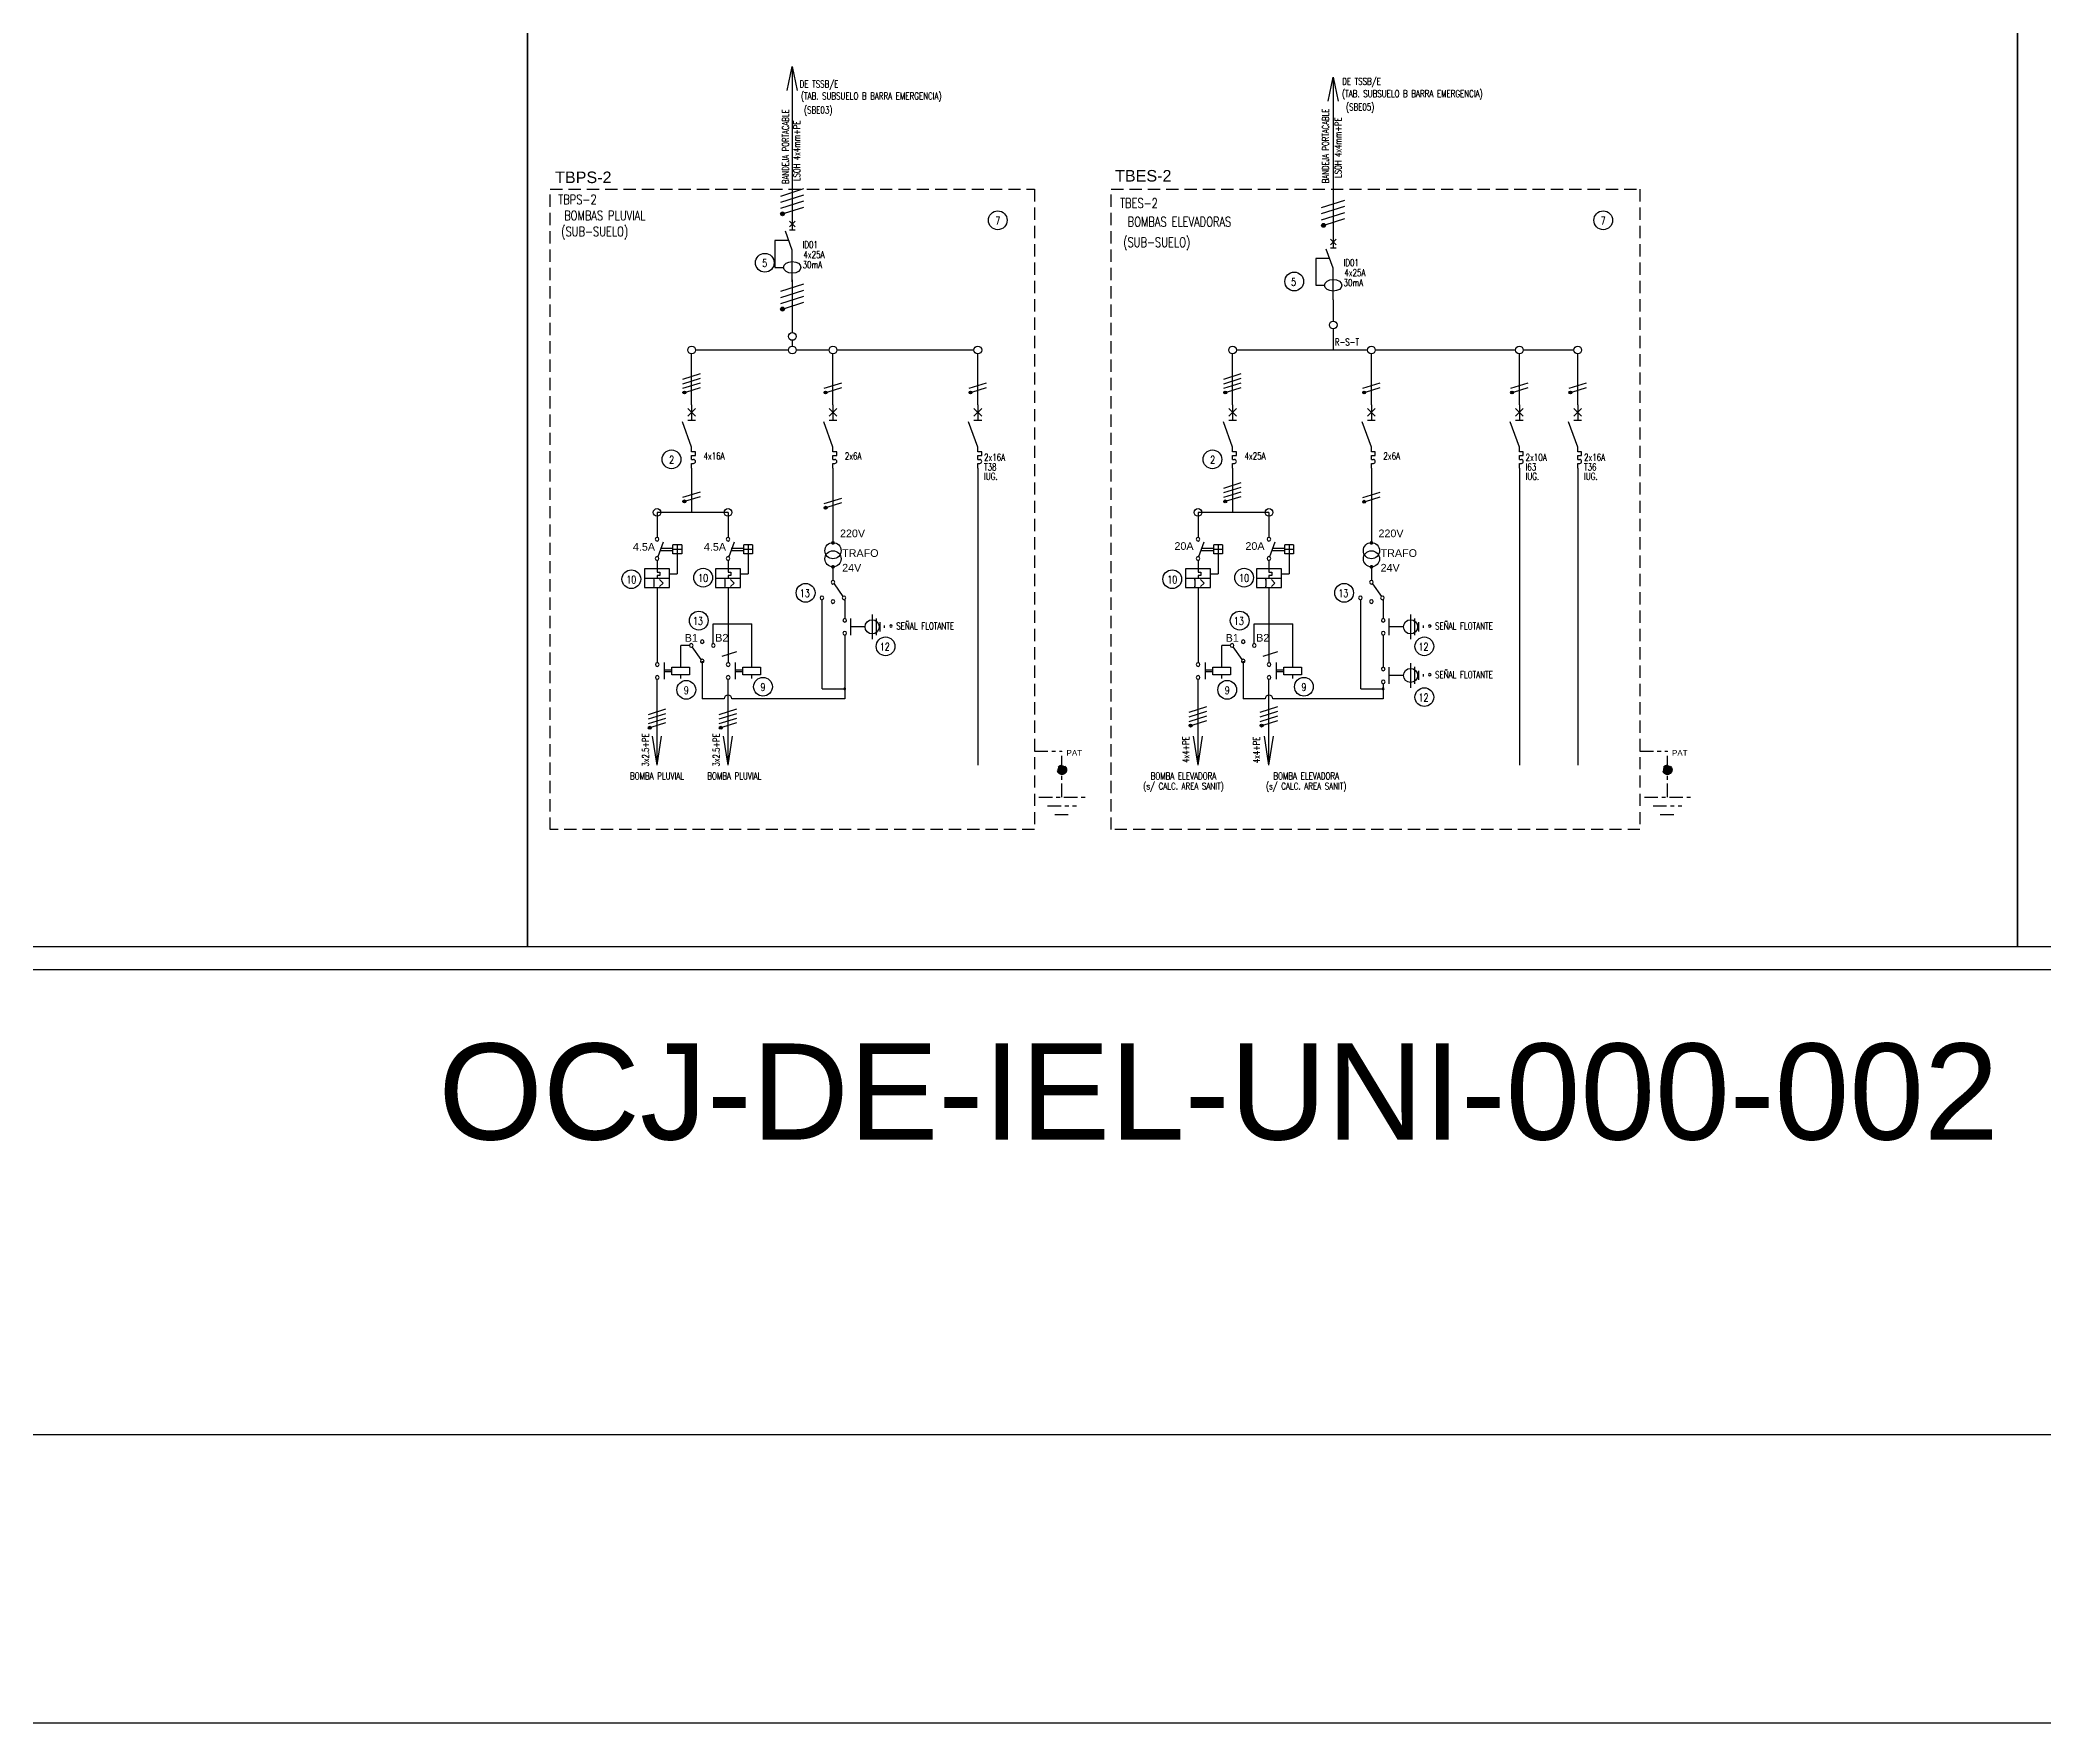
# Model space of a CAD drawing. Extents: x 2998 to 3854, y 1175 to 1727.
# Drawn here: x 3616.8 to 3668.9, y 1237.3 to 1281 of the extents above; entities that cross this region are included whole.
import ezdxf
from ezdxf.enums import TextEntityAlignment as Align

# ---------------------------------------------------------------- set-up
doc = ezdxf.new("R2010")
doc.units = 0
doc.linetypes.add('OCJ-ESQUEMAS UNIFILARES-CORREGIDOS IDO-REV.br$0$DASHED', pattern=[19.05, 12.7, -6.35])
doc.linetypes.add('OCJ-ESQUEMAS UNIFILARES-CORREGIDOS IDO-REV.br$0$EJE_5', pattern=[7.1, 5, -1, 0.1, -1])
for name, color, linetype in [('OCJ-ESQUEMAS UNIFILARES-CORREGIDOS IDO-REV.br$0$00-IE-CABLES', 10, 'Continuous'), ('OCJ-ESQUEMAS UNIFILARES-CORREGIDOS IDO-REV.br$0$01-ELE-APARATOS', 170, 'Continuous'), ('OCJ-ESQUEMAS UNIFILARES-CORREGIDOS IDO-REV.br$0$ELECTRIC', 4, 'Continuous'), ('OCJ-ESQUEMAS UNIFILARES-CORREGIDOS IDO-REV.br$0$NOMBRE DE PLANOS', 6, 'Continuous'), ('OCJ-ESQUEMAS UNIFILARES-CORREGIDOS IDO-REV.br$0$PAT', 80, 'Continuous'), ('OCJ-ESQUEMAS UNIFILARES-CORREGIDOS IDO-REV.br$0$TEXTO', 7, 'Continuous')]:
    doc.layers.add(name, color=color, linetype=linetype)
doc.styles.add('OCJ-ESQUEMAS UNIFILARES-CORREGIDOS IDO-REV.br$0$ARIAL', font='arial.ttf', dxfattribs={"height": 0.2})
doc.styles.add('OCJ-ESQUEMAS UNIFILARES-CORREGIDOS IDO-REV.br$0$Electricidad', font='ROMANS.SHX', dxfattribs={"width": 0.75, "height": 0.175})
doc.styles.add('OCJ-ESQUEMAS UNIFILARES-CORREGIDOS IDO-REV.br$0$Standard', font='arial.ttf')

# ---------------------------------------------------------------- blocks, each defined once
blk = doc.blocks.new('OCJ-ESQUEMAS UNIFILARES-CORREGIDOS IDO-REV.br$0$ITM')
at = {"layer": 'OCJ-ESQUEMAS UNIFILARES-CORREGIDOS IDO-REV.br$0$01-ELE-APARATOS'}
for p, q in [((0, 0.225), (0.05, 0.225)), ((0, 0.125), (0.05, 0.125))]:
    blk.add_line(p, q, dxfattribs=at)
for points in [[(0, 1.65), (0, 1.25)], [(0, 0.55), (-0.239, 1.208)], [(-0.1, 1.55), (0.1, 1.35)], [(-0.1, 1.35), (0.1, 1.55)], [(-0.1, 1.25), (0.1, 1.25)], [(0, 0.425), (0, 0.55)], [(0, 0.325), (0.1, 0.325), (0.1, 0.425), (0, 0.425)], [(0, 0.225), (0, 0.325)], [(0, 0), (0, 0.125)]]:
    blk.add_lwpolyline(points, dxfattribs=at)
blk.add_arc((0.05, 0.175), 0.05, 270, 90, dxfattribs=at)
blk = doc.blocks.new('OCJ-ESQUEMAS UNIFILARES-CORREGIDOS IDO-REV.br$0$DISYUNTOR')
at = {"layer": 'OCJ-ESQUEMAS UNIFILARES-CORREGIDOS IDO-REV.br$0$01-ELE-APARATOS'}
for points in [[(-0.075, 1.575), (0.075, 1.425)], [(-0.075, 1.425), (0.075, 1.575)], [(0, 1.65), (0, 1.35)], [(-0.09, 1.072), (-0.45, 1.072), (-0.45, 0.375), (-0.225, 0.375)], [(0, 0.825), (-0.18, 1.318)], [(-0.075, 1.35), (0.075, 1.35)], [(0, 0), (0, 0.825)]]:
    blk.add_lwpolyline(points, dxfattribs=at)
blk.add_ellipse((0, 0.375), major_axis=(0.225, 0), ratio=0.670814, dxfattribs=at)
blk = doc.blocks.new('OCJ-ESQUEMAS UNIFILARES-CORREGIDOS IDO-REV.br$0$AI11')
for p, q in [((-0.09045, -0.09045), (-0.09045, 0.09045)), ((0.09045, 0.09045), (-0.09045, 0.09045)), ((0.09045, 0), (-0.09045, 0)), ((0, 0.09045), (0, -0.09045)), ((0.09045, 0.09045), (0.09045, -0.09045)), ((0.09045, -0.09045), (-0.09045, -0.09045))]:
    blk.add_line(p, q)

msp = doc.modelspace()

# ---------------------------------------------------------------- hatches: boundary and pattern name
at = {"layer": 'OCJ-ESQUEMAS UNIFILARES-CORREGIDOS IDO-REV.br$0$00-IE-CABLES'}
for points in [[(3636.172, 1276.534, 1), (3636.091, 1276.476, 1)], [(3650.232, 1276.235, 1), (3650.151, 1276.177, 1)], [(3636.172, 1274.059, 1), (3636.091, 1274.001, 1)], [(3633.549, 1271.839, 1), (3633.61, 1271.884, 1)], [(3637.222, 1271.839, 1), (3637.283, 1271.884, 1)], [(3640.987, 1271.839, 1), (3641.048, 1271.884, 1)], [(3647.609, 1271.839, 1), (3647.67, 1271.884, 1)], [(3651.218, 1271.839, 1), (3651.279, 1271.884, 1)], [(3655.064, 1271.839, 1), (3655.125, 1271.884, 1)], [(3656.581, 1271.839, 1), (3656.642, 1271.884, 1)], [(3633.549, 1269.007, 1), (3633.61, 1269.051, 1)], [(3637.222, 1268.843, 1), (3637.283, 1268.887, 1)], [(3647.609, 1269.007, 1), (3647.67, 1269.051, 1)], [(3651.218, 1268.998, 1), (3651.279, 1269.042, 1)], [(3632.65, 1263.123, 1), (3632.711, 1263.167, 1)], [(3634.495, 1263.123, 1), (3634.555, 1263.167, 1)], [(3646.71, 1263.179, 1), (3646.771, 1263.223, 1)], [(3648.555, 1263.179, 1), (3648.615, 1263.223, 1)]]:
    msp.add_hatch(color=256, dxfattribs=at).paths.add_polyline_path(points)
at = {"layer": 'OCJ-ESQUEMAS UNIFILARES-CORREGIDOS IDO-REV.br$0$PAT', "linetype": 'OCJ-ESQUEMAS UNIFILARES-CORREGIDOS IDO-REV.br$0$EJE_5', "ltscale": 0.07}
h = msp.add_hatch(color=256, dxfattribs=at)
h.paths.add_polyline_path([(3643.515, 1262.051), (3643.275, 1262.051, -1)])
h.paths.add_polyline_path([(3643.275, 1262.051), (3643.395, 1262.051), (3643.395, 1261.931, -0.414214)])
h.paths.add_polyline_path([(3643.395, 1262.051), (3643.515, 1262.051, -0.414214), (3643.395, 1261.931)])
h = msp.add_hatch(color=256, dxfattribs=at)
h.paths.add_polyline_path([(3659.253, 1262.051), (3659.013, 1262.051, -1)])
h.paths.add_polyline_path([(3659.013, 1262.051), (3659.133, 1262.051), (3659.133, 1261.931, -0.414214)])
h.paths.add_polyline_path([(3659.133, 1262.051), (3659.253, 1262.051, -0.414214), (3659.133, 1261.931)])

# ---------------------------------------------------------------- linework, layer by layer
for p, q in [((3633.026, 1267.972), (3632.887, 1267.589)), ((3632.957, 1267.812), (3633.28, 1267.812)), ((3632.957, 1267.749), (3633.28, 1267.749)), ((3634.871, 1267.972), (3634.732, 1267.589)), ((3634.801, 1267.812), (3635.124, 1267.812)), ((3634.801, 1267.749), (3635.124, 1267.749)), ((3647.086, 1267.972), (3646.947, 1267.589)), ((3647.017, 1267.812), (3647.339, 1267.812)), ((3647.017, 1267.749), (3647.339, 1267.749)), ((3648.931, 1267.972), (3648.792, 1267.589)), ((3648.861, 1267.812), (3649.184, 1267.812)), ((3648.861, 1267.749), (3649.184, 1267.749)), ((3633.196, 1267.278), (3632.545, 1267.278)), ((3632.545, 1267.278), (3632.545, 1266.791)), ((3632.871, 1267.269), (3632.871, 1267.193)), ((3633.196, 1266.791), (3633.196, 1267.278)), ((3633.395, 1267.665), (3633.395, 1267.149)), ((3635.041, 1267.278), (3634.39, 1267.278)), ((3634.39, 1267.278), (3634.39, 1266.791)), ((3634.715, 1267.269), (3634.715, 1267.193)), ((3635.041, 1266.791), (3635.041, 1267.278)), ((3635.24, 1267.665), (3635.24, 1267.149)), ((3647.256, 1267.278), (3646.605, 1267.278)), ((3646.605, 1267.278), (3646.605, 1266.791)), ((3646.931, 1267.269), (3646.931, 1267.193)), ((3647.256, 1266.791), (3647.256, 1267.278)), ((3647.455, 1267.665), (3647.455, 1267.149)), ((3649.101, 1267.278), (3648.45, 1267.278)), ((3648.45, 1267.278), (3648.45, 1266.791)), ((3648.775, 1267.269), (3648.775, 1267.193)), ((3649.101, 1266.791), (3649.101, 1267.278)), ((3649.3, 1267.665), (3649.3, 1267.149)), ((3632.545, 1267.03), (3633.196, 1267.03)), ((3632.545, 1266.791), (3633.196, 1266.791)), ((3632.775, 1266.997), (3632.787, 1266.997)), ((3632.775, 1266.819), (3632.787, 1266.819)), ((3632.799, 1266.997), (3632.787, 1266.997)), ((3632.787, 1266.997), (3632.787, 1266.819)), ((3632.787, 1266.819), (3632.799, 1266.819)), ((3632.871, 1267.193), (3632.947, 1267.193)), ((3632.947, 1267.106), (3632.871, 1267.106)), ((3632.871, 1267.106), (3632.871, 1267.03)), ((3632.938, 1266.997), (3633.028, 1266.908)), ((3632.938, 1266.819), (3633.028, 1266.908)), ((3632.947, 1267.193), (3632.947, 1267.106)), ((3633.196, 1267.149), (3633.395, 1267.149)), ((3634.39, 1267.03), (3635.041, 1267.03)), ((3634.39, 1266.791), (3635.041, 1266.791)), ((3634.62, 1266.997), (3634.631, 1266.997)), ((3634.62, 1266.819), (3634.631, 1266.819)), ((3634.643, 1266.997), (3634.631, 1266.997)), ((3634.631, 1266.997), (3634.631, 1266.819)), ((3634.631, 1266.819), (3634.643, 1266.819)), ((3634.715, 1267.193), (3634.792, 1267.193)), ((3634.792, 1267.106), (3634.715, 1267.106)), ((3634.715, 1267.106), (3634.715, 1267.03)), ((3634.783, 1266.997), (3634.872, 1266.908)), ((3634.783, 1266.819), (3634.872, 1266.908)), ((3634.792, 1267.193), (3634.792, 1267.106)), ((3635.041, 1267.149), (3635.24, 1267.149)), ((3637.47, 1266.889), (3637.702, 1266.561)), ((3646.605, 1267.03), (3647.256, 1267.03)), ((3646.605, 1266.791), (3647.256, 1266.791)), ((3646.835, 1266.997), (3646.847, 1266.997)), ((3646.835, 1266.819), (3646.847, 1266.819)), ((3646.859, 1266.997), (3646.847, 1266.997)), ((3646.847, 1266.997), (3646.847, 1266.819)), ((3646.847, 1266.819), (3646.859, 1266.819)), ((3646.931, 1267.193), (3647.007, 1267.193)), ((3647.007, 1267.106), (3646.931, 1267.106)), ((3646.931, 1267.106), (3646.931, 1267.03)), ((3646.998, 1266.997), (3647.088, 1266.908)), ((3646.998, 1266.819), (3647.088, 1266.908)), ((3647.007, 1267.193), (3647.007, 1267.106)), ((3647.256, 1267.149), (3647.455, 1267.149)), ((3648.45, 1267.03), (3649.101, 1267.03)), ((3648.45, 1266.791), (3649.101, 1266.791)), ((3648.679, 1266.997), (3648.691, 1266.997)), ((3648.679, 1266.819), (3648.691, 1266.819)), ((3648.703, 1266.997), (3648.691, 1266.997)), ((3648.691, 1266.997), (3648.691, 1266.819)), ((3648.691, 1266.819), (3648.703, 1266.819)), ((3648.775, 1267.193), (3648.852, 1267.193)), ((3648.852, 1267.106), (3648.775, 1267.106)), ((3648.775, 1267.106), (3648.775, 1267.03)), ((3648.843, 1266.997), (3648.932, 1266.908)), ((3648.843, 1266.819), (3648.932, 1266.908)), ((3648.852, 1267.193), (3648.852, 1267.106)), ((3649.101, 1267.149), (3649.3, 1267.149)), ((3651.467, 1266.889), (3651.698, 1266.561)), ((3637.904, 1265.554), (3637.904, 1265.984)), ((3638.277, 1265.769), (3637.904, 1265.769)), ((3638.46, 1266.092), (3638.46, 1265.446)), ((3638.563, 1265.989), (3638.563, 1265.549)), ((3638.658, 1265.887), (3638.658, 1265.651)), ((3638.658, 1265.887), (3638.658, 1265.651)), ((3638.776, 1265.799), (3638.776, 1265.74)), ((3651.9, 1265.554), (3651.9, 1265.984)), ((3652.273, 1265.769), (3651.9, 1265.769)), ((3652.456, 1266.092), (3652.456, 1265.446)), ((3652.559, 1265.989), (3652.559, 1265.549)), ((3652.662, 1265.887), (3652.662, 1265.651)), ((3652.662, 1265.887), (3652.662, 1265.651)), ((3652.781, 1265.799), (3652.781, 1265.74)), ((3634.018, 1264.919), (3633.786, 1265.247)), ((3648.078, 1264.919), (3647.846, 1265.247)), ((3633.066, 1264.406, -16.249), (3633.066, 1264.837, -16.249)), ((3633.257, 1264.646, -16.249), (3633.066, 1264.646, -16.249)), ((3633.257, 1264.521, -16.249), (3633.257, 1264.722, -16.249)), ((3633.257, 1264.722, -16.249), (3633.717, 1264.722, -16.249)), ((3633.487, 1264.722, -16.249), (3633.487, 1264.818, -16.249)), ((3633.717, 1264.722, -16.249), (3633.717, 1264.521, -16.249)), ((3634.911, 1264.406, -16.249), (3634.911, 1264.837, -16.249)), ((3635.102, 1264.646, -16.249), (3634.911, 1264.646, -16.249)), ((3635.102, 1264.521, -16.249), (3635.102, 1264.722, -16.249)), ((3635.102, 1264.722, -16.249), (3635.561, 1264.722, -16.249)), ((3635.332, 1264.722, -16.249), (3635.332, 1264.818, -16.249)), ((3635.561, 1264.722, -16.249), (3635.561, 1264.521, -16.249)), ((3647.126, 1264.406, -16.249), (3647.126, 1264.837, -16.249)), ((3647.317, 1264.646, -16.249), (3647.126, 1264.646, -16.249)), ((3647.317, 1264.521, -16.249), (3647.317, 1264.722, -16.249)), ((3647.317, 1264.722, -16.249), (3647.777, 1264.722, -16.249)), ((3647.547, 1264.722, -16.249), (3647.547, 1264.818, -16.249)), ((3647.777, 1264.722, -16.249), (3647.777, 1264.521, -16.249)), ((3648.971, 1264.406, -16.249), (3648.971, 1264.837, -16.249)), ((3649.162, 1264.646, -16.249), (3648.971, 1264.646, -16.249)), ((3649.162, 1264.521, -16.249), (3649.162, 1264.722, -16.249)), ((3649.162, 1264.722, -16.249), (3649.621, 1264.722, -16.249)), ((3649.392, 1264.722, -16.249), (3649.392, 1264.818, -16.249)), ((3649.621, 1264.722, -16.249), (3649.621, 1264.521, -16.249)), ((3651.9, 1264.29), (3651.9, 1264.72)), ((3652.456, 1264.828), (3652.456, 1264.182)), ((3652.559, 1264.725), (3652.559, 1264.285)), ((3652.662, 1264.623), (3652.662, 1264.387)), ((3652.662, 1264.623), (3652.662, 1264.387)), ((3633.257, 1264.598, -16.249), (3633.066, 1264.598, -16.249)), ((3633.717, 1264.521, -16.249), (3633.257, 1264.521, -16.249)), ((3633.487, 1264.425, -16.249), (3633.487, 1264.521, -16.249)), ((3635.102, 1264.598, -16.249), (3634.911, 1264.598, -16.249)), ((3635.561, 1264.521, -16.249), (3635.102, 1264.521, -16.249)), ((3635.332, 1264.425, -16.249), (3635.332, 1264.521, -16.249)), ((3647.317, 1264.598, -16.249), (3647.126, 1264.598, -16.249)), ((3647.777, 1264.521, -16.249), (3647.317, 1264.521, -16.249)), ((3647.547, 1264.425, -16.249), (3647.547, 1264.521, -16.249)), ((3649.162, 1264.598, -16.249), (3648.971, 1264.598, -16.249)), ((3649.621, 1264.521, -16.249), (3649.162, 1264.521, -16.249)), ((3649.392, 1264.425, -16.249), (3649.392, 1264.521, -16.249)), ((3652.273, 1264.505), (3651.9, 1264.505)), ((3652.781, 1264.535), (3652.781, 1264.476)), ((3033.12, 1256.861), (3854.061, 1256.861)), ((3033.12, 1244.77), (3854.061, 1244.77)), ((3033.12, 1237.27), (3854.061, 1237.27))]:
    msp.add_line(p, q)
at = {"linetype": 'Continuous'}
for p, q in [((3632.871, 1267.497), (3632.871, 1267.283)), ((3634.715, 1267.497), (3634.715, 1267.283)), ((3637.443, 1267.328), (3637.443, 1266.984)), ((3646.931, 1267.497), (3646.931, 1267.283)), ((3648.775, 1267.497), (3648.775, 1267.283)), ((3651.439, 1267.328), (3651.439, 1266.984)), ((3634.715, 1266.791), (3634.715, 1264.837)), ((3648.775, 1266.791), (3648.775, 1264.837)), ((3634.333, 1265.334), (3634.333, 1265.847)), ((3634.333, 1265.847), (3635.332, 1265.847)), ((3635.332, 1264.818), (3635.332, 1265.847)), ((3648.393, 1265.334), (3648.393, 1265.847)), ((3648.393, 1265.847), (3649.392, 1265.847)), ((3649.392, 1264.818), (3649.392, 1265.847))]:
    msp.add_line(p, q, dxfattribs=at)
at = {"const_width": 0.0478}
for points in [[(3637.419, 1267.952, 1), (3637.467, 1267.952, 1)], [(3651.415, 1267.952, 1), (3651.463, 1267.952, 1)], [(3637.419, 1267.328, 1), (3637.467, 1267.328, 1)], [(3651.415, 1267.328, 1), (3651.463, 1267.328, 1)]]:
    msp.add_lwpolyline(points, format="xyb", close=True, dxfattribs=at)
for points in [[(3634.561, 1265.006), (3634.942, 1265.126)], [(3648.621, 1265.006), (3649.002, 1265.126)]]:
    msp.add_lwpolyline(points)
for centre, radius in [((3637.443, 1267.748), 0.21), ((3637.443, 1267.537), 0.21), ((3651.439, 1267.748), 0.21), ((3651.439, 1267.537), 0.21), ((3638.46, 1265.769), 0.184), ((3652.456, 1265.769), 0.184), ((3652.456, 1264.505), 0.184)]:
    msp.add_circle(centre, radius)
for centre, radius, start, end in [((3632.871, 1268.047), 0.0478, 90, 270), ((3632.871, 1268.047), 0.0478, 270, 90), ((3634.715, 1268.047), 0.0478, 90, 270), ((3634.715, 1268.047), 0.0478, 270, 90), ((3646.931, 1268.047), 0.0478, 90, 270), ((3646.931, 1268.047), 0.0478, 270, 90), ((3648.775, 1268.047), 0.0478, 90, 270), ((3648.775, 1268.047), 0.0478, 270, 90), ((3632.871, 1267.545), 0.0478, 90, 270), ((3632.871, 1267.545), 0.0478, 270, 90), ((3634.715, 1267.545), 0.0478, 90, 270), ((3634.715, 1267.545), 0.0478, 270, 90), ((3646.931, 1267.545), 0.0478, 90, 270), ((3646.931, 1267.545), 0.0478, 270, 90), ((3648.775, 1267.545), 0.0478, 90, 270), ((3648.775, 1267.545), 0.0478, 270, 90), ((3637.443, 1266.929), 0.0478, 0, 180), ((3637.443, 1266.929), 0.0478, 180, 0), ((3651.439, 1266.929), 0.0478, 0, 180), ((3651.439, 1266.929), 0.0478, 180, 0), ((3637.156, 1266.522), 0.0478, 0, 180), ((3637.156, 1266.522), 0.0478, 180, 0), ((3637.443, 1266.426), 0.0478, 0, 180), ((3637.443, 1266.426), 0.0478, 180, 0), ((3637.73, 1266.522), 0.0478, 0, 180), ((3637.73, 1266.522), 0.0478, 180, 0), ((3651.152, 1266.522), 0.0478, 0, 180), ((3651.152, 1266.522), 0.0478, 180, 0), ((3651.439, 1266.426), 0.0478, 0, 180), ((3651.439, 1266.426), 0.0478, 180, 0), ((3651.726, 1266.522), 0.0478, 0, 180), ((3651.726, 1266.522), 0.0478, 180, 0), ((3637.748, 1265.937), 0.0478, 0, 180), ((3637.748, 1265.937), 0.0478, 180, 0), ((3637.748, 1265.602), 0.0478, 0, 180), ((3638.95, 1265.789), 0.0321, 0, 359), ((3651.745, 1265.937), 0.0478, 0, 180), ((3651.745, 1265.937), 0.0478, 180, 0), ((3651.745, 1265.602), 0.0478, 0, 180), ((3652.955, 1265.789), 0.0321, 0, 359), ((3633.759, 1265.286), 0.0478, 0, 180), ((3633.759, 1265.286), 0.0478, 180, 0), ((3634.046, 1265.382), 0.0478, 0, 180), ((3634.046, 1265.382), 0.0478, 180, 0), ((3634.333, 1265.286), 0.0478, 0, 180), ((3634.333, 1265.286), 0.0478, 180, 0), ((3637.748, 1265.602), 0.0478, 180, 0), ((3647.818, 1265.286), 0.0478, 0, 180), ((3647.818, 1265.286), 0.0478, 180, 0), ((3648.106, 1265.382), 0.0478, 0, 180), ((3648.106, 1265.382), 0.0478, 180, 0), ((3648.393, 1265.286), 0.0478, 0, 180), ((3648.393, 1265.286), 0.0478, 180, 0), ((3651.745, 1265.602), 0.0478, 180, 0), ((3632.875, 1264.789, -16.249), 0.0478, 0, 180), ((3632.875, 1264.789, -16.249), 0.0478, 180, 0), ((3634.046, 1264.88), 0.0478, 0, 180), ((3634.046, 1264.88), 0.0478, 180, 0), ((3634.719, 1264.789, -16.249), 0.0478, 0, 180), ((3634.719, 1264.789, -16.249), 0.0478, 180, 0), ((3646.935, 1264.789, -16.249), 0.0478, 0, 180), ((3646.935, 1264.789, -16.249), 0.0478, 180, 0), ((3648.106, 1264.88), 0.0478, 0, 180), ((3648.106, 1264.88), 0.0478, 180, 0), ((3648.779, 1264.789, -16.249), 0.0478, 0, 180), ((3648.779, 1264.789, -16.249), 0.0478, 180, 0), ((3651.745, 1264.673), 0.0478, 0, 180), ((3651.745, 1264.673), 0.0478, 180, 0), ((3632.875, 1264.454, -16.249), 0.0478, 0, 180), ((3632.875, 1264.454, -16.249), 0.0478, 180, 0), ((3634.719, 1264.454, -16.249), 0.0478, 0, 180), ((3634.719, 1264.454, -16.249), 0.0478, 180, 0), ((3646.935, 1264.454, -16.249), 0.0478, 0, 180), ((3646.935, 1264.454, -16.249), 0.0478, 180, 0), ((3648.779, 1264.454, -16.249), 0.0478, 0, 180), ((3648.779, 1264.454, -16.249), 0.0478, 180, 0), ((3651.745, 1264.338), 0.0478, 0, 180), ((3651.745, 1264.338), 0.0478, 180, 0), ((3652.955, 1264.525), 0.0321, 0, 359)]:
    msp.add_arc(centre, radius, start, end)
at = {"layer": 'OCJ-ESQUEMAS UNIFILARES-CORREGIDOS IDO-REV.br$0$00-IE-CABLES'}
for p, q in [((3633.77, 1271.544), (3633.77, 1272.865)), ((3637.443, 1271.544), (3637.443, 1272.865)), ((3641.208, 1271.544), (3641.208, 1272.865)), ((3647.83, 1271.544), (3647.83, 1272.865)), ((3651.439, 1271.544), (3651.439, 1272.865)), ((3655.285, 1271.544), (3655.285, 1272.865)), ((3656.802, 1271.544), (3656.802, 1272.865)), ((3632.871, 1268.743), (3632.871, 1268.095)), ((3634.715, 1268.743), (3632.871, 1268.743)), ((3634.715, 1268.743), (3634.715, 1268.095)), ((3646.931, 1268.743), (3646.931, 1268.095)), ((3648.775, 1268.743), (3646.931, 1268.743)), ((3648.775, 1268.743), (3648.775, 1268.095)), ((3632.871, 1266.791), (3632.871, 1264.837)), ((3646.931, 1266.791), (3646.931, 1264.837)), ((3637.166, 1264.155), (3637.166, 1266.475)), ((3637.748, 1266.478), (3637.748, 1265.984)), ((3651.162, 1264.155), (3651.162, 1266.475)), ((3651.745, 1266.478), (3651.745, 1265.984)), ((3633.487, 1264.818), (3633.487, 1265.286)), ((3633.711, 1265.286), (3633.487, 1265.286)), ((3637.748, 1265.554), (3637.748, 1263.893)), ((3647.547, 1264.818), (3647.547, 1265.286)), ((3647.771, 1265.286), (3647.547, 1265.286)), ((3651.745, 1265.554), (3651.745, 1264.72)), ((3634.046, 1264.88), (3634.046, 1263.893)), ((3648.106, 1264.88), (3648.106, 1263.893)), ((3632.871, 1262.172), (3632.871, 1264.406)), ((3634.715, 1262.172), (3634.715, 1264.406)), ((3637.166, 1264.155), (3637.748, 1264.155)), ((3646.931, 1262.172), (3646.931, 1264.406)), ((3648.775, 1262.172), (3648.775, 1264.406)), ((3651.162, 1264.155), (3651.745, 1264.155)), ((3651.745, 1264.29), (3651.745, 1263.893)), ((3634.613, 1263.893), (3634.046, 1263.893)), ((3637.748, 1263.893), (3634.818, 1263.893)), ((3648.673, 1263.893), (3648.106, 1263.893)), ((3651.745, 1263.893), (3648.878, 1263.893)), ((3632.871, 1262.172), (3632.753, 1262.922)), ((3632.871, 1262.172), (3632.988, 1262.922)), ((3634.715, 1262.172), (3634.598, 1262.922)), ((3634.715, 1262.172), (3634.833, 1262.922)), ((3646.931, 1262.172), (3646.813, 1262.922)), ((3646.931, 1262.172), (3647.048, 1262.922)), ((3648.775, 1262.172), (3648.658, 1262.922)), ((3648.775, 1262.172), (3648.893, 1262.922))]:
    msp.add_line(p, q, dxfattribs=at)
for points in [[(3636.255, 1279.717), (3636.386, 1280.335), (3636.516, 1279.717)], [(3636.386, 1280.335), (3636.386, 1276.154)], [(3650.315, 1279.438), (3650.446, 1280.056), (3650.576, 1279.438)], [(3650.446, 1280.056), (3650.446, 1275.887)], [(3636.084, 1276.97), (3636.687, 1277.161)], [(3636.084, 1276.81), (3636.687, 1277.001)], [(3636.084, 1276.65), (3636.687, 1276.841)], [(3636.179, 1276.52), (3636.687, 1276.681)], [(3650.144, 1276.671), (3650.747, 1276.862)], [(3650.144, 1276.511), (3650.747, 1276.702)], [(3650.144, 1276.351), (3650.747, 1276.542)], [(3650.239, 1276.221), (3650.747, 1276.382)], [(3636.084, 1274.495), (3636.687, 1274.686)], [(3636.084, 1274.335), (3636.687, 1274.526)], [(3636.386, 1274.79), (3636.386, 1273.418)], [(3636.084, 1274.175), (3636.687, 1274.366)], [(3636.179, 1274.045), (3636.687, 1274.206)], [(3650.446, 1274.273), (3650.446, 1273.717)], [(3650.446, 1273.517), (3650.446, 1272.965)], [(3636.286, 1272.965), (3633.87, 1272.965)], [(3636.386, 1273.218), (3636.386, 1273.065)], [(3637.343, 1272.965), (3636.486, 1272.965)], [(3641.108, 1272.965), (3637.543, 1272.965)], [(3651.339, 1272.965), (3647.93, 1272.965)], [(3655.185, 1272.965), (3651.539, 1272.965)], [(3656.702, 1272.965), (3655.385, 1272.965)], [(3633.544, 1272.21), (3633.996, 1272.353)], [(3633.544, 1272.09), (3633.996, 1272.233)], [(3633.544, 1271.97), (3633.996, 1272.113)], [(3633.615, 1271.873), (3633.996, 1271.993)], [(3637.217, 1271.97), (3637.669, 1272.113)], [(3637.288, 1271.873), (3637.669, 1271.993)], [(3640.981, 1271.97), (3641.434, 1272.113)], [(3641.053, 1271.873), (3641.434, 1271.993)], [(3647.604, 1272.21), (3648.056, 1272.353)], [(3647.604, 1272.09), (3648.056, 1272.233)], [(3647.604, 1271.97), (3648.056, 1272.113)], [(3647.675, 1271.873), (3648.056, 1271.993)], [(3651.213, 1271.97), (3651.665, 1272.113)], [(3651.285, 1271.873), (3651.665, 1271.993)], [(3655.059, 1271.97), (3655.511, 1272.113)], [(3655.13, 1271.873), (3655.511, 1271.993)], [(3656.575, 1271.97), (3657.028, 1272.113)], [(3656.647, 1271.873), (3657.028, 1271.993)], [(3633.77, 1269.894), (3633.77, 1268.743)], [(3637.443, 1269.894), (3637.443, 1267.958)], [(3641.208, 1269.894), (3641.207, 1262.169)], [(3647.83, 1269.894), (3647.83, 1268.743)], [(3651.439, 1269.894), (3651.439, 1267.958)], [(3655.285, 1269.894), (3655.285, 1262.169)], [(3656.802, 1269.894), (3656.801, 1262.169)], [(3647.604, 1269.378), (3648.056, 1269.521)], [(3647.604, 1269.258), (3648.056, 1269.401)], [(3633.544, 1269.138), (3633.996, 1269.281)], [(3633.615, 1269.041), (3633.996, 1269.161)], [(3637.217, 1268.974), (3637.669, 1269.117)], [(3637.288, 1268.877), (3637.669, 1268.997)], [(3647.604, 1269.138), (3648.056, 1269.281)], [(3647.675, 1269.041), (3648.056, 1269.161)], [(3651.213, 1269.129), (3651.665, 1269.272)], [(3651.285, 1269.031), (3651.665, 1269.152)], [(3632.645, 1263.493), (3633.097, 1263.637)], [(3634.489, 1263.493), (3634.942, 1263.637)], [(3646.705, 1263.55), (3647.157, 1263.693)], [(3646.705, 1263.43), (3647.157, 1263.573)], [(3648.549, 1263.55), (3649.002, 1263.693)], [(3648.549, 1263.43), (3649.002, 1263.573)], [(3632.645, 1263.373), (3633.097, 1263.517)], [(3632.645, 1263.253), (3633.097, 1263.397)], [(3632.716, 1263.156), (3633.097, 1263.277)], [(3634.489, 1263.373), (3634.942, 1263.517)], [(3634.489, 1263.253), (3634.942, 1263.397)], [(3634.561, 1263.156), (3634.942, 1263.277)], [(3646.705, 1263.31), (3647.157, 1263.453)], [(3646.776, 1263.213), (3647.157, 1263.333)], [(3648.549, 1263.31), (3649.002, 1263.453)], [(3648.621, 1263.213), (3649.002, 1263.333)]]:
    msp.add_lwpolyline(points, dxfattribs=at)
for points in [[(3637.724, 1264.156, 1), (3637.772, 1264.156, 1)], [(3651.721, 1264.156, 1), (3651.769, 1264.156, 1)]]:
    msp.add_lwpolyline(points, format="xyb", close=True, dxfattribs=at)
for centre, radius in [((3636.132, 1276.505), 0.05), ((3650.192, 1276.206), 0.05), ((3636.132, 1274.03), 0.05), ((3650.446, 1273.617), 0.1), ((3633.77, 1272.965), 0.1), ((3636.386, 1273.318), 0.1), ((3636.386, 1272.965), 0.1), ((3637.443, 1272.965), 0.1), ((3641.208, 1272.965), 0.1), ((3647.83, 1272.965), 0.1), ((3651.439, 1272.965), 0.1), ((3655.285, 1272.965), 0.1), ((3656.802, 1272.965), 0.1), ((3633.58, 1271.861), 0.0375), ((3637.253, 1271.861), 0.0375), ((3641.017, 1271.861), 0.0375), ((3647.64, 1271.861), 0.0375), ((3651.249, 1271.861), 0.0375), ((3655.094, 1271.861), 0.0375), ((3656.611, 1271.861), 0.0375), ((3632.871, 1268.743), 0.1), ((3633.58, 1269.029), 0.0375), ((3634.715, 1268.743), 0.1), ((3637.253, 1268.865), 0.0375), ((3646.931, 1268.743), 0.1), ((3647.64, 1269.029), 0.0375), ((3648.775, 1268.743), 0.1), ((3651.249, 1269.02), 0.0375), ((3632.68, 1263.145), 0.0375), ((3634.525, 1263.145), 0.0375), ((3646.74, 1263.201), 0.0375), ((3648.585, 1263.201), 0.0375)]:
    msp.add_circle(centre, radius, dxfattribs=at)
for centre in [(3634.715, 1263.893), (3648.775, 1263.893)]:
    msp.add_arc(centre, 0.102, 0, 180, dxfattribs=at)
at = {"layer": 'OCJ-ESQUEMAS UNIFILARES-CORREGIDOS IDO-REV.br$0$ELECTRIC', "linetype": 'OCJ-ESQUEMAS UNIFILARES-CORREGIDOS IDO-REV.br$0$DASHED', "ltscale": 0.025}
for points in [[(3630.095, 1277.145), (3642.681, 1277.145), (3642.681, 1260.495), (3630.095, 1260.495)], [(3644.675, 1277.145), (3658.418, 1277.145), (3658.418, 1260.495), (3644.675, 1260.495)]]:
    msp.add_lwpolyline(points, close=True, dxfattribs=at)
at = {"layer": 'OCJ-ESQUEMAS UNIFILARES-CORREGIDOS IDO-REV.br$0$NOMBRE DE PLANOS'}
for points in [[(3575.107, 1299.742), (3629.506, 1299.742), (3629.506, 1257.446), (3575.107, 1257.446)], [(3629.506, 1299.742), (3668.23, 1299.742), (3668.23, 1257.446), (3629.506, 1257.446)], [(3668.23, 1299.742), (3715.287, 1299.742), (3715.287, 1257.446), (3668.23, 1257.446)]]:
    msp.add_lwpolyline(points, close=True, dxfattribs=at)
at = {"layer": 'OCJ-ESQUEMAS UNIFILARES-CORREGIDOS IDO-REV.br$0$PAT', "linetype": 'OCJ-ESQUEMAS UNIFILARES-CORREGIDOS IDO-REV.br$0$EJE_5', "ltscale": 0.07}
for p, q in [((3642.681, 1262.537), (3643.395, 1262.537)), ((3643.395, 1262.067), (3643.395, 1262.537)), ((3658.418, 1262.537), (3659.133, 1262.537)), ((3659.133, 1262.067), (3659.133, 1262.537)), ((3643.395, 1261.342), (3643.395, 1262.051)), ((3659.133, 1261.342), (3659.133, 1262.051)), ((3642.795, 1261.342), (3643.995, 1261.342)), ((3643.02, 1261.117), (3643.77, 1261.117)), ((3658.533, 1261.342), (3659.733, 1261.342)), ((3658.758, 1261.117), (3659.508, 1261.117)), ((3643.208, 1260.892), (3643.583, 1260.892)), ((3658.945, 1260.892), (3659.32, 1260.892))]:
    msp.add_line(p, q, dxfattribs=at)
for centre in [(3643.395, 1262.051), (3643.395, 1262.051), (3659.133, 1262.051), (3659.133, 1262.051)]:
    msp.add_circle(centre, 0.12, dxfattribs=at)
at = {"layer": 'OCJ-ESQUEMAS UNIFILARES-CORREGIDOS IDO-REV.br$0$TEXTO'}
for centre in [(3641.726, 1276.338), (3657.464, 1276.338), (3635.671, 1275.235), (3649.432, 1274.747), (3633.246, 1270.123), (3647.306, 1270.123), (3632.202, 1267.007), (3634.069, 1267.047), (3646.262, 1267.007), (3648.129, 1267.047), (3636.732, 1266.653), (3650.729, 1266.653), (3633.955, 1265.93), (3648.015, 1265.93), (3638.81, 1265.261), (3652.814, 1265.261), (3633.631, 1264.13), (3635.624, 1264.211), (3647.69, 1264.13), (3649.684, 1264.211), (3652.814, 1263.941)]:
    msp.add_circle(centre, 0.244, dxfattribs=at)

# ---------------------------------------------------------------- block references
for name, p in [('OCJ-ESQUEMAS UNIFILARES-CORREGIDOS IDO-REV.br$0$DISYUNTOR', (3636.386, 1274.74)), ('OCJ-ESQUEMAS UNIFILARES-CORREGIDOS IDO-REV.br$0$DISYUNTOR', (3650.446, 1274.273)), ('OCJ-ESQUEMAS UNIFILARES-CORREGIDOS IDO-REV.br$0$ITM', (3633.77, 1269.894)), ('OCJ-ESQUEMAS UNIFILARES-CORREGIDOS IDO-REV.br$0$ITM', (3637.443, 1269.894)), ('OCJ-ESQUEMAS UNIFILARES-CORREGIDOS IDO-REV.br$0$ITM', (3641.208, 1269.894)), ('OCJ-ESQUEMAS UNIFILARES-CORREGIDOS IDO-REV.br$0$ITM', (3647.83, 1269.894)), ('OCJ-ESQUEMAS UNIFILARES-CORREGIDOS IDO-REV.br$0$ITM', (3651.439, 1269.894)), ('OCJ-ESQUEMAS UNIFILARES-CORREGIDOS IDO-REV.br$0$ITM', (3655.285, 1269.894)), ('OCJ-ESQUEMAS UNIFILARES-CORREGIDOS IDO-REV.br$0$ITM', (3656.802, 1269.894))]:
    msp.add_blockref(name, p)
at = {"xscale": 1.275807010144035, "yscale": 1.275807010144035, "zscale": 1.275807010144035}
for p in [(3633.395, 1267.781), (3635.24, 1267.781), (3647.455, 1267.781), (3649.3, 1267.781)]:
    msp.add_blockref('OCJ-ESQUEMAS UNIFILARES-CORREGIDOS IDO-REV.br$0$AI11', p, dxfattribs=at)

# ---------------------------------------------------------------- texts
at = {"style": 'OCJ-ESQUEMAS UNIFILARES-CORREGIDOS IDO-REV.br$0$ARIAL'}
for s, p in [('220V', (3637.625, 1268.098)), ('220V', (3651.621, 1268.098)), ('4.5A', (3632.243, 1267.748)), ('4.5A', (3634.088, 1267.748)), ('TRAFO', (3637.681, 1267.586)), ('20A', (3646.318, 1267.769)), ('20A', (3648.163, 1267.769)), ('TRAFO', (3651.677, 1267.586)), ('24V', (3637.681, 1267.205)), ('24V', (3651.677, 1267.205)), ('B1', (3633.59, 1265.381)), ('B2', (3634.383, 1265.384)), ('B1', (3647.65, 1265.381)), ('B2', (3648.443, 1265.384))]:
    msp.add_text(s, height=0.2, dxfattribs=at).set_placement(p)
at = {"layer": 'OCJ-ESQUEMAS UNIFILARES-CORREGIDOS IDO-REV.br$0$NOMBRE DE PLANOS', "insert": (3627.186, 1254.936), "char_height": 2.5, "attachment_point": 1, "style": 'OCJ-ESQUEMAS UNIFILARES-CORREGIDOS IDO-REV.br$0$Standard'}
msp.add_mtext_dynamic_manual_height_columns('OCJ-DE-IEL-UNI-000-002', width=92.70233, gutter_width=12.5, heights=[0], dxfattribs=at)
at = {"layer": 'OCJ-ESQUEMAS UNIFILARES-CORREGIDOS IDO-REV.br$0$TEXTO', "style": 'OCJ-ESQUEMAS UNIFILARES-CORREGIDOS IDO-REV.br$0$Electricidad', "width": 0.75}
for s, height, p in [('DE TSSB/E', 0.18, (3636.577, 1279.789)), ('(TAB. SUBSUELO B BARRA EMERGENCIA)', 0.18, (3650.676, 1279.54)), ('DE TSSB/E', 0.18, (3650.677, 1279.858)), ('(TAB. SUBSUELO B BARRA EMERGENCIA)', 0.18, (3636.61, 1279.482)), ('(SBE03)', 0.18, (3636.689, 1279.116)), ('(SBE05)', 0.18, (3650.776, 1279.195)), ('ID01', 0.18, (3636.654, 1275.614)), ('5', 0.2, (3635.607, 1275.125)), ('30mA', 0.18, (3636.654, 1275.092)), ('4x25A', 0.18, (3636.675, 1275.357)), ('ID01', 0.18, (3650.714, 1275.147)), ('4x25A', 0.18, (3650.735, 1274.89)), ('5', 0.2, (3649.353, 1274.637)), ('30mA', 0.18, (3650.714, 1274.626)), ('R-S-T', 0.18, (3650.487, 1273.085)), ('4x16A', 0.18, (3634.078, 1270.117)), ('2x6A', 0.18, (3637.751, 1270.117)), ('T38', 0.18, (3641.37, 1269.837)), ('2x16A', 0.18, (3641.37, 1270.085)), ('4x25A', 0.18, (3648.138, 1270.117)), ('2x6A', 0.18, (3651.748, 1270.117)), ('2x10A', 0.18, (3655.447, 1270.085)), ('I63', 0.18, (3655.447, 1269.837)), ('T36', 0.18, (3656.964, 1269.837)), ('2x16A', 0.18, (3656.964, 1270.085)), ('IUG.', 0.18, (3641.37, 1269.589)), ('IUG.', 0.18, (3655.447, 1269.589)), ('IUG.', 0.18, (3656.964, 1269.589)), ('13', 0.2, (3636.583, 1266.543)), ('13', 0.2, (3650.579, 1266.543)), ('13', 0.2, (3633.805, 1265.819)), ('SEÑAL FLOTANTE', 0.18, (3639.087, 1265.698)), ('13', 0.2, (3647.865, 1265.819)), ('SEÑAL FLOTANTE', 0.18, (3653.091, 1265.698)), ('12', 0.2, (3638.661, 1265.15)), ('12', 0.2, (3652.665, 1265.15)), ('SEÑAL FLOTANTE', 0.18, (3653.091, 1264.434)), ('12', 0.2, (3652.665, 1263.831))]:
    msp.add_text(s, height=height, dxfattribs=at).set_placement(p)
for s, p in [('BANDEJA PORTACABLE', (3636.298, 1278.252)), ('BANDEJA PORTACABLE', (3650.333, 1278.272)), ('LSOH 4x4mm+PE', (3636.59, 1278.144)), ('LSOH 4x4mm+PE', (3650.66, 1278.226)), ('3x2.5+PE', (3632.657, 1262.568)), ('3x2.5+PE', (3634.497, 1262.568)), ('4x4+PE', (3646.702, 1262.578)), ('4x4+PE', (3648.536, 1262.569))]:
    msp.add_text(s, height=0.175, rotation=90, dxfattribs=at).set_placement(p, align=Align.CENTER)
at = {"layer": 'OCJ-ESQUEMAS UNIFILARES-CORREGIDOS IDO-REV.br$0$TEXTO', "style": 'OCJ-ESQUEMAS UNIFILARES-CORREGIDOS IDO-REV.br$0$ARIAL'}
for s, p in [('TBES-2', (3646.242, 1277.346)), ('TBPS-2', (3631.687, 1277.306))]:
    msp.add_text(s, height=0.3, dxfattribs=at).set_placement(p, align=Align.RIGHT)
at = {"layer": 'OCJ-ESQUEMAS UNIFILARES-CORREGIDOS IDO-REV.br$0$TEXTO', "style": 'OCJ-ESQUEMAS UNIFILARES-CORREGIDOS IDO-REV.br$0$Electricidad', "width": 0.75}
for s, p in [('TBPS-2', (3631.3, 1276.754)), ('BOMBAS PLUVIAL', (3632.569, 1276.338)), ('TBES-2', (3645.887, 1276.66)), ('(SUB-SUELO)', (3632.121, 1275.922)), ('BOMBAS ELEVADORAS', (3647.795, 1276.177)), ('(SUB-SUELO)', (3646.73, 1275.642))]:
    msp.add_text(s, height=0.25, dxfattribs=at).set_placement(p, align=Align.RIGHT)
for s, height, p in [('7', 0.2, (3641.726, 1276.228)), ('7', 0.2, (3657.464, 1276.228)), ('2', 0.2, (3633.251, 1270.013)), ('2', 0.2, (3647.311, 1270.013)), ('10', 0.2, (3632.202, 1266.897)), ('10', 0.2, (3634.069, 1266.937)), ('10', 0.2, (3646.262, 1266.897)), ('10', 0.2, (3648.129, 1266.937)), ('9', 0.2, (3633.63, 1264.02)), ('9', 0.2, (3635.624, 1264.101)), ('9', 0.2, (3647.69, 1264.02)), ('9', 0.2, (3649.684, 1264.101)), ('BOMBA PLUVIAL', 0.18, (3632.871, 1261.801)), ('BOMBA PLUVIAL', 0.18, (3634.88, 1261.801)), ('(s/ CALC. AREA SANIT)', 0.18, (3646.554, 1261.536)), ('BOMBA ELEVADORA', 0.18, (3646.554, 1261.801)), ('(s/ CALC. AREA SANIT)', 0.18, (3649.744, 1261.536)), ('BOMBA ELEVADORA', 0.18, (3649.744, 1261.801))]:
    msp.add_text(s, height=height, dxfattribs=at).set_placement(p, align=Align.CENTER)
at = {"layer": 'OCJ-ESQUEMAS UNIFILARES-CORREGIDOS IDO-REV.br$0$TEXTO', "style": 'OCJ-ESQUEMAS UNIFILARES-CORREGIDOS IDO-REV.br$0$ARIAL'}
for p in [(3643.513, 1262.415), (3659.25, 1262.415)]:
    msp.add_text('PAT', height=0.15, dxfattribs=at).set_placement(p)

doc.saveas('drawing.dxf')
